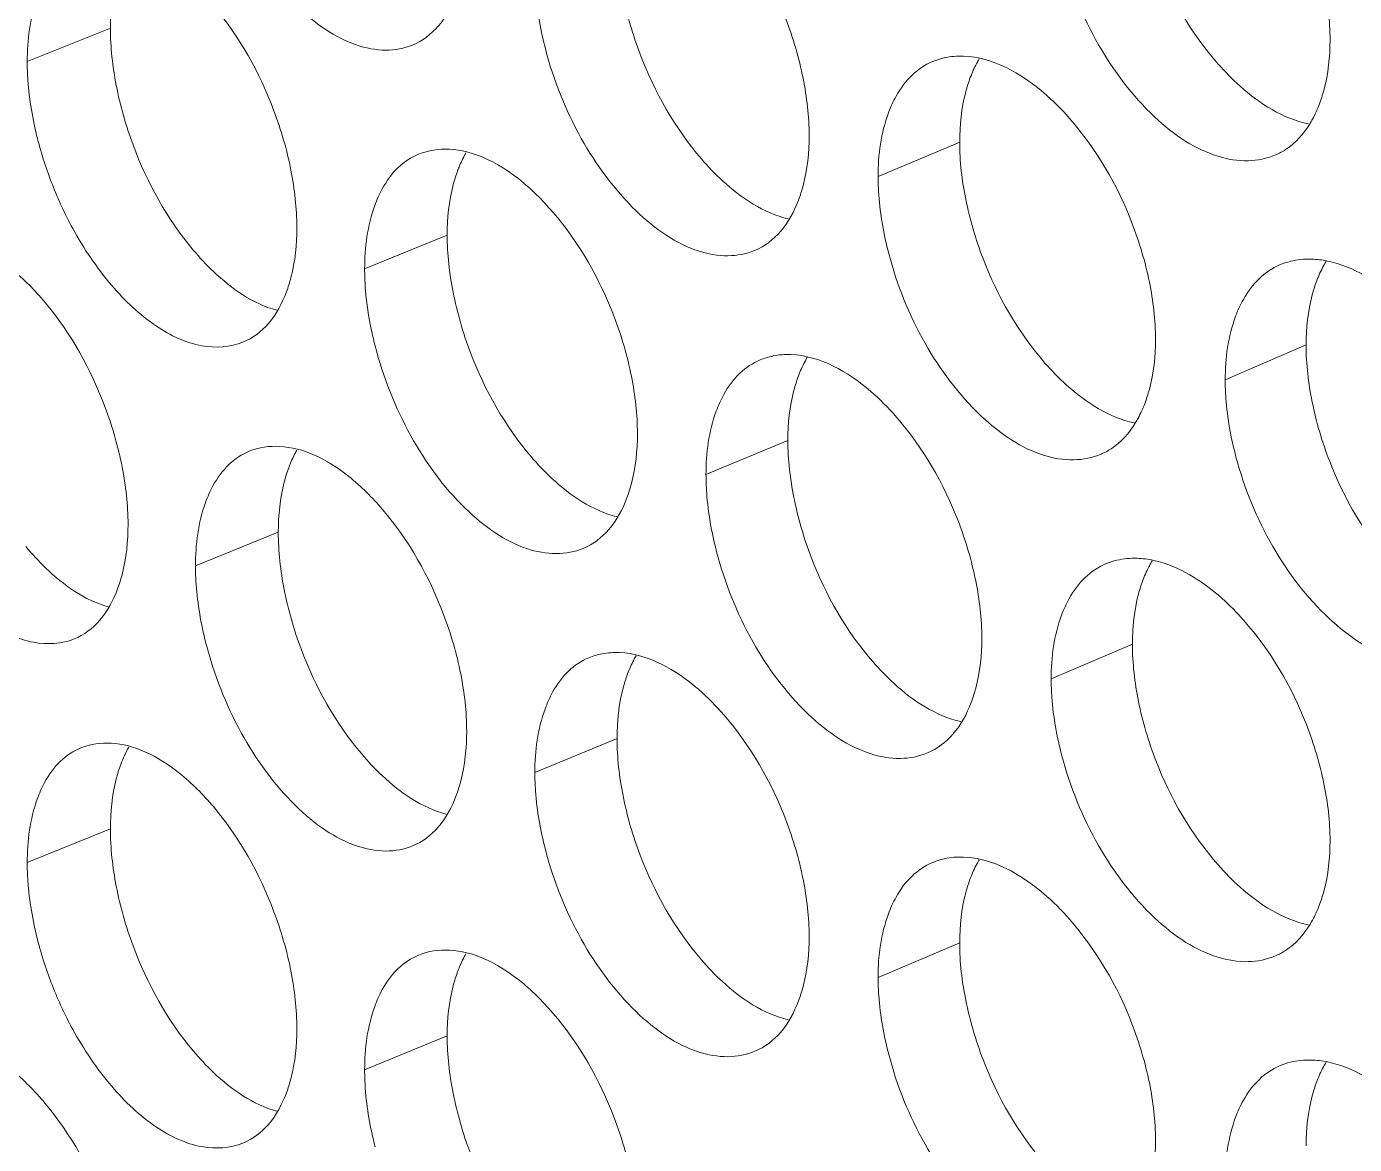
# Model space of a CAD drawing. Header units: millimetres. Extents: x 1177 to 4147, y 93 to 2194.
# Drawn here: x 2542.44 to 2555.49, y 809.49 to 820.49 of the extents above; entities that cross this region are included whole.
import ezdxf

# ---------------------------------------------------------------- set-up
doc = ezdxf.new("R2010")
doc.units = ezdxf.units.MM
doc.header["$LTSCALE"] = 0.1
doc.layers.get('0').update_dxf_attribs({"lineweight": 13})
doc.layers.add('标注', color=251, linetype='Continuous', lineweight=9)

# ---------------------------------------------------------------- blocks, each defined once
blk = doc.blocks.new('02')
at = {"layer": '标注'}
for p, q in [((4402.363, 763.37), (4401.195, 762.9)), ((4402.363, 763.37), (4401.195, 762.9)), ((4414.291, 761.769), (4413.145, 761.285)), ((4407.093, 760.463), (4405.934, 759.987)), ((4407.093, 760.463), (4405.934, 759.987)), ((4419.156, 758.919), (4418.02, 758.429)), ((4411.878, 757.578), (4410.728, 757.097)), ((4411.878, 757.578), (4410.728, 757.097)), ((4404.721, 756.289), (4403.558, 755.816)), ((4416.717, 754.716), (4415.576, 754.229)), ((4416.717, 754.716), (4415.576, 754.229)), ((4409.479, 753.393), (4408.324, 752.914)), ((4402.363, 752.12), (4401.195, 751.65)), ((4414.291, 750.519), (4413.145, 750.035)), ((4407.093, 749.213), (4405.934, 748.737))]:
    blk.add_line(p, q, dxfattribs=at)
for centre, radius, start, end in [((4414.281, 762.013), 0.96, 102.3564, 112.9065), ((4419.171, 759.146), 0.976, 103.9644, 113.3177), ((4411.856, 757.83), 0.952, 101.531, 112.7006), ((4411.856, 757.83), 0.952, 101.531, 112.7006), ((4416.719, 754.952), 0.968, 103.1675, 113.1121), ((4416.719, 754.952), 0.968, 103.1675, 113.1121), ((4414.281, 750.763), 0.96, 102.3564, 112.9065), ((4419.171, 747.896), 0.976, 103.9644, 113.3177)]:
    blk.add_arc(centre, radius, start, end, dxfattribs=at)
for points, knots in [([(4419.493, 763.202), (4419.493, 763.471), (4419.425, 764.031), (4419.102, 765.113), (4418.657, 765.875), (4418.279, 766.301)], [0, 0, 0, 0, 0.238846, 0.495203, 1, 1, 1, 1]), ([(4403.704, 765.982), (4403.816, 765.544), (4404.139, 764.72), (4404.767, 763.848), (4405.356, 763.347), (4405.791, 763.12), (4406.218, 763.035), (4406.49, 763.083), (4406.608, 763.131)], [0, 0, 0, 0, 0.303606, 0.588083, 0.712204, 0.820335, 0.914512, 1, 1, 1, 1]), ([(4416.717, 765.966), (4416.717, 765.697), (4416.783, 765.137), (4417.103, 764.054), (4417.545, 763.291), (4417.921, 762.864)], [0, 0, 0, 0, 0.23906, 0.495561, 1, 1, 1, 1]), ([(4412.177, 761.859), (4412.177, 762.129), (4412.11, 762.689), (4411.793, 763.773), (4411.355, 764.537), (4410.983, 764.967)], [0, 0, 0, 0, 0.23906, 0.495656, 1, 1, 1, 1]), ([(4409.479, 764.643), (4409.479, 764.373), (4409.544, 763.813), (4409.858, 762.729), (4410.293, 761.963), (4410.664, 761.533)], [0, 0, 0, 0, 0.239274, 0.496012, 1, 1, 1, 1]), ([(4402.508, 764.275), (4402.484, 764.209), (4402.394, 763.916), (4402.363, 763.606), (4402.363, 763.37)], [0, 0, 0, 0, 0.229578, 1, 1, 1, 1]), ([(4402.508, 764.275), (4402.484, 764.209), (4402.394, 763.916), (4402.363, 763.606), (4402.363, 763.37)], [0, 0, 0, 0, 0.229578, 1, 1, 1, 1]), ([(4415.726, 764.398), (4415.842, 763.959), (4416.177, 763.132), (4416.829, 762.265), (4417.438, 761.773), (4417.888, 761.555), (4418.328, 761.48), (4418.606, 761.536), (4418.727, 761.588)], [0, 0, 0, 0, 0.301171, 0.584422, 0.708619, 0.817421, 0.912868, 1, 1, 1, 1]), ([(4408.324, 764.164), (4408.324, 764.077), (4408.339, 763.713), (4408.403, 763.351), (4408.472, 763.082)], [0, 0, 0, 0, 0.237972, 1, 1, 1, 1]), ([(4401.44, 764.024), (4401.399, 763.949), (4401.244, 763.594), (4401.195, 763.2), (4401.195, 762.9)], [0, 0, 0, 0, 0.222686, 1, 1, 1, 1]), ([(4401.44, 764.024), (4401.399, 763.949), (4401.244, 763.594), (4401.195, 763.2), (4401.195, 762.9)], [0, 0, 0, 0, 0.222686, 1, 1, 1, 1]), ([(4406.608, 763.131), (4406.745, 763.188), (4407.009, 763.391), (4407.16, 763.679), (4407.219, 763.839)], [0, 0, 0, 0, 0.46659, 1, 1, 1, 1]), ([(4404.982, 760.568), (4404.982, 760.838), (4404.917, 761.398), (4404.605, 762.483), (4404.176, 763.25), (4403.809, 763.684)], [0, 0, 0, 0, 0.239276, 0.49611, 1, 1, 1, 1]), ([(4404.982, 760.568), (4404.982, 760.838), (4404.917, 761.398), (4404.605, 762.483), (4404.176, 763.25), (4403.809, 763.684)], [0, 0, 0, 0, 0.239276, 0.49611, 1, 1, 1, 1]), ([(4402.363, 763.37), (4402.363, 763.101), (4402.427, 762.54), (4402.736, 761.455), (4403.162, 760.686), (4403.527, 760.252)], [0, 0, 0, 0, 0.239489, 0.496465, 1, 1, 1, 1]), ([(4402.363, 763.37), (4402.363, 763.101), (4402.427, 762.54), (4402.736, 761.455), (4403.162, 760.686), (4403.527, 760.252)], [0, 0, 0, 0, 0.239489, 0.496465, 1, 1, 1, 1]), ([(4419.341, 762.296), (4419.366, 762.362), (4419.46, 762.655), (4419.493, 762.965), (4419.493, 763.202)], [0, 0, 0, 0, 0.23069, 1, 1, 1, 1]), ([(4408.472, 763.082), (4408.585, 762.643), (4408.913, 761.818), (4409.551, 760.948), (4410.148, 760.451), (4410.589, 760.227), (4411.022, 760.146), (4411.296, 760.197), (4411.415, 760.247)], [0, 0, 0, 0, 0.302626, 0.586607, 0.710758, 0.819158, 0.913847, 1, 1, 1, 1]), ([(4415.834, 762.101), (4415.72, 762.23), (4415.315, 762.641), (4414.756, 762.96), (4414.345, 762.975)], [0, 0, 0, 0, 0.29472, 1, 1, 1, 1]), ([(4401.195, 762.9), (4401.195, 762.813), (4401.209, 762.448), (4401.272, 762.086), (4401.34, 761.816)], [0, 0, 0, 0, 0.237892, 1, 1, 1, 1]), ([(4401.195, 762.9), (4401.195, 762.813), (4401.209, 762.448), (4401.272, 762.086), (4401.34, 761.816)], [0, 0, 0, 0, 0.237892, 1, 1, 1, 1]), ([(4413.907, 762.898), (4413.802, 762.853), (4413.6, 762.717), (4413.458, 762.522), (4413.398, 762.414)], [0, 0, 0, 0, 0.479572, 1, 1, 1, 1]), ([(4414.565, 762.936), (4414.553, 762.916), (4414.506, 762.832), (4414.466, 762.744), (4414.44, 762.675)], [0, 0, 0, 0, 0.242079, 1, 1, 1, 1]), ([(4417.921, 762.864), (4418.018, 762.755), (4418.373, 762.391), (4418.831, 762.098), (4419.189, 762.023)], [0, 0, 0, 0, 0.28535, 1, 1, 1, 1]), ([(4414.44, 762.675), (4414.415, 762.609), (4414.323, 762.316), (4414.291, 762.006), (4414.291, 761.769)], [0, 0, 0, 0, 0.230311, 1, 1, 1, 1]), ([(4413.398, 762.414), (4413.356, 762.338), (4413.196, 761.983), (4413.145, 761.586), (4413.145, 761.285)], [0, 0, 0, 0, 0.2238, 1, 1, 1, 1]), ([(4419.211, 762.028), (4419.223, 762.048), (4419.273, 762.135), (4419.314, 762.225), (4419.341, 762.296)], [0, 0, 0, 0, 0.242099, 1, 1, 1, 1]), ([(4417.041, 758.999), (4417.041, 759.268), (4416.974, 759.827), (4416.653, 760.911), (4416.21, 761.673), (4415.834, 762.101)], [0, 0, 0, 0, 0.238918, 0.495354, 1, 1, 1, 1]), ([(4418.727, 761.588), (4418.776, 761.609), (4418.971, 761.713), (4419.124, 761.885), (4419.211, 762.028)], [0, 0, 0, 0, 0.240491, 1, 1, 1, 1]), ([(4412.027, 760.954), (4412.052, 761.02), (4412.145, 761.313), (4412.177, 761.623), (4412.177, 761.859)], [0, 0, 0, 0, 0.230247, 1, 1, 1, 1]), ([(4401.34, 761.816), (4401.396, 761.597), (4401.535, 761.165), (4401.862, 760.46), (4402.332, 759.765), (4402.943, 759.178), (4403.596, 758.862), (4404.046, 758.885), (4404.224, 758.957)], [0, 0, 0, 0, 0.152387, 0.304947, 0.522872, 0.714293, 0.870269, 1, 1, 1, 1]), ([(4401.34, 761.816), (4401.396, 761.597), (4401.535, 761.165), (4401.862, 760.46), (4402.332, 759.765), (4402.943, 759.178), (4403.596, 758.862), (4404.046, 758.885), (4404.224, 758.957)], [0, 0, 0, 0, 0.152387, 0.304947, 0.522872, 0.714293, 0.870269, 1, 1, 1, 1]), ([(4408.578, 760.784), (4408.433, 760.953), (4408.136, 761.249), (4407.641, 761.564), (4407.146, 761.699), (4406.827, 761.654), (4406.692, 761.598)], [0, 0, 0, 0, 0.30699, 0.573081, 0.799443, 1, 1, 1, 1]), ([(4408.578, 760.784), (4408.433, 760.953), (4408.136, 761.249), (4407.641, 761.564), (4407.146, 761.699), (4406.827, 761.654), (4406.692, 761.598)], [0, 0, 0, 0, 0.30699, 0.573081, 0.799443, 1, 1, 1, 1]), ([(4414.291, 761.769), (4414.291, 761.5), (4414.357, 760.94), (4414.675, 759.857), (4415.114, 759.093), (4415.489, 758.665)], [0, 0, 0, 0, 0.239131, 0.495711, 1, 1, 1, 1]), ([(4406.692, 761.598), (4406.587, 761.555), (4406.383, 761.419), (4406.242, 761.222), (4406.182, 761.113)], [0, 0, 0, 0, 0.478136, 1, 1, 1, 1]), ([(4406.692, 761.598), (4406.587, 761.555), (4406.383, 761.419), (4406.242, 761.222), (4406.182, 761.113)], [0, 0, 0, 0, 0.478136, 1, 1, 1, 1]), ([(4407.357, 761.618), (4407.323, 761.559), (4407.283, 761.476), (4407.249, 761.39), (4407.24, 761.368)], [0, 0, 0, 0, 0.741765, 1, 1, 1, 1]), ([(4407.357, 761.618), (4407.323, 761.559), (4407.283, 761.476), (4407.249, 761.39), (4407.24, 761.368)], [0, 0, 0, 0, 0.741765, 1, 1, 1, 1]), ([(4410.664, 761.533), (4410.756, 761.425), (4411.099, 761.066), (4411.537, 760.771), (4411.884, 760.689)], [0, 0, 0, 0, 0.285356, 1, 1, 1, 1]), ([(4407.24, 761.368), (4407.216, 761.302), (4407.125, 761.009), (4407.093, 760.699), (4407.093, 760.463)], [0, 0, 0, 0, 0.229871, 1, 1, 1, 1]), ([(4407.24, 761.368), (4407.216, 761.302), (4407.125, 761.009), (4407.093, 760.699), (4407.093, 760.463)], [0, 0, 0, 0, 0.229871, 1, 1, 1, 1]), ([(4413.145, 761.285), (4413.145, 761.199), (4413.16, 760.834), (4413.224, 760.472), (4413.295, 760.203)], [0, 0, 0, 0, 0.238027, 1, 1, 1, 1]), ([(4406.182, 761.113), (4406.141, 761.038), (4405.984, 760.683), (4405.934, 760.288), (4405.934, 759.987)], [0, 0, 0, 0, 0.223124, 1, 1, 1, 1]), ([(4406.182, 761.113), (4406.141, 761.038), (4405.984, 760.683), (4405.934, 760.288), (4405.934, 759.987)], [0, 0, 0, 0, 0.223124, 1, 1, 1, 1]), ([(4411.415, 760.247), (4411.552, 760.304), (4411.815, 760.507), (4411.967, 760.796), (4412.027, 760.954)], [0, 0, 0, 0, 0.467837, 1, 1, 1, 1]), ([(4409.765, 757.673), (4409.765, 757.943), (4409.699, 758.503), (4409.384, 759.587), (4408.949, 760.353), (4408.578, 760.784)], [0, 0, 0, 0, 0.239132, 0.495807, 1, 1, 1, 1]), ([(4409.765, 757.673), (4409.765, 757.943), (4409.699, 758.503), (4409.384, 759.587), (4408.949, 760.353), (4408.578, 760.784)], [0, 0, 0, 0, 0.239132, 0.495807, 1, 1, 1, 1]), ([(4404.835, 759.664), (4404.86, 759.73), (4404.951, 760.023), (4404.982, 760.332), (4404.982, 760.568)], [0, 0, 0, 0, 0.229806, 1, 1, 1, 1]), ([(4404.835, 759.664), (4404.86, 759.73), (4404.951, 760.023), (4404.982, 760.332), (4404.982, 760.568)], [0, 0, 0, 0, 0.229806, 1, 1, 1, 1]), ([(4401.444, 759.518), (4401.302, 759.687), (4401.013, 759.983), (4400.53, 760.301), (4400.045, 760.442), (4399.731, 760.401), (4399.599, 760.348)], [0, 0, 0, 0, 0.3085, 0.575059, 0.800797, 1, 1, 1, 1]), ([(4407.093, 760.463), (4407.093, 760.193), (4407.158, 759.634), (4407.471, 758.549), (4407.902, 757.782), (4408.271, 757.35)], [0, 0, 0, 0, 0.239345, 0.496163, 1, 1, 1, 1]), ([(4407.093, 760.463), (4407.093, 760.193), (4407.158, 759.634), (4407.471, 758.549), (4407.902, 757.782), (4408.271, 757.35)], [0, 0, 0, 0, 0.239345, 0.496163, 1, 1, 1, 1]), ([(4403.527, 760.252), (4403.617, 760.146), (4403.945, 759.792), (4404.365, 759.497), (4404.7, 759.406)], [0, 0, 0, 0, 0.285293, 1, 1, 1, 1]), ([(4403.527, 760.252), (4403.617, 760.146), (4403.945, 759.792), (4404.365, 759.497), (4404.7, 759.406)], [0, 0, 0, 0, 0.285293, 1, 1, 1, 1]), ([(4413.295, 760.203), (4413.409, 759.764), (4413.742, 758.939), (4414.389, 758.07), (4414.994, 757.577), (4415.442, 757.356), (4415.879, 757.28), (4416.156, 757.334), (4416.276, 757.385)], [0, 0, 0, 0, 0.301654, 0.585147, 0.709328, 0.817996, 0.913192, 1, 1, 1, 1]), ([(4405.934, 759.987), (4405.934, 759.9), (4405.948, 759.536), (4406.012, 759.173), (4406.081, 758.904)], [0, 0, 0, 0, 0.237945, 1, 1, 1, 1]), ([(4405.934, 759.987), (4405.934, 759.9), (4405.948, 759.536), (4406.012, 759.173), (4406.081, 758.904)], [0, 0, 0, 0, 0.237945, 1, 1, 1, 1]), ([(4418.784, 760.043), (4418.68, 759.998), (4418.478, 759.861), (4418.336, 759.666), (4418.275, 759.559)], [0, 0, 0, 0, 0.48047, 1, 1, 1, 1]), ([(4419.437, 760.093), (4419.425, 760.072), (4419.375, 759.986), (4419.334, 759.896), (4419.308, 759.825)], [0, 0, 0, 0, 0.242083, 1, 1, 1, 1]), ([(4420.738, 759.257), (4420.64, 759.367), (4420.28, 759.73), (4419.819, 760.023), (4419.459, 760.097)], [0, 0, 0, 0, 0.285164, 1, 1, 1, 1]), ([(4419.308, 759.825), (4419.282, 759.759), (4419.189, 759.466), (4419.156, 759.155), (4419.156, 758.919)], [0, 0, 0, 0, 0.230606, 1, 1, 1, 1]), ([(4404.224, 758.957), (4404.362, 759.013), (4404.626, 759.216), (4404.776, 759.505), (4404.835, 759.664)], [0, 0, 0, 0, 0.465952, 1, 1, 1, 1]), ([(4404.224, 758.957), (4404.362, 759.013), (4404.626, 759.216), (4404.776, 759.505), (4404.835, 759.664)], [0, 0, 0, 0, 0.465952, 1, 1, 1, 1]), ([(4402.611, 756.399), (4402.611, 756.668), (4402.546, 757.229), (4402.236, 758.314), (4401.81, 759.083), (4401.444, 759.518)], [0, 0, 0, 0, 0.239348, 0.496261, 1, 1, 1, 1]), ([(4418.275, 759.559), (4418.233, 759.483), (4418.072, 759.128), (4418.02, 758.731), (4418.02, 758.429)], [0, 0, 0, 0, 0.224262, 1, 1, 1, 1]), ([(4406.081, 758.904), (4406.194, 758.466), (4406.519, 757.642), (4407.152, 756.77), (4407.745, 756.271), (4408.183, 756.045), (4408.613, 755.963), (4408.886, 756.012), (4409.004, 756.061)], [0, 0, 0, 0, 0.303115, 0.587343, 0.711479, 0.819744, 0.914178, 1, 1, 1, 1]), ([(4406.081, 758.904), (4406.194, 758.466), (4406.519, 757.642), (4407.152, 756.77), (4407.745, 756.271), (4408.183, 756.045), (4408.613, 755.963), (4408.886, 756.012), (4409.004, 756.061)], [0, 0, 0, 0, 0.303115, 0.587343, 0.711479, 0.819744, 0.914178, 1, 1, 1, 1]), ([(4416.89, 758.093), (4416.915, 758.159), (4417.008, 758.452), (4417.041, 758.762), (4417.041, 758.999)], [0, 0, 0, 0, 0.230542, 1, 1, 1, 1]), ([(4419.156, 758.919), (4419.156, 758.649), (4419.223, 758.09), (4419.545, 757.007), (4419.99, 756.245), (4420.367, 755.82)], [0, 0, 0, 0, 0.23899, 0.49541, 1, 1, 1, 1]), ([(4411.489, 758.709), (4411.384, 758.665), (4411.181, 758.529), (4411.039, 758.333), (4410.979, 758.225)], [0, 0, 0, 0, 0.479105, 1, 1, 1, 1]), ([(4411.489, 758.709), (4411.384, 758.665), (4411.181, 758.529), (4411.039, 758.333), (4410.979, 758.225)], [0, 0, 0, 0, 0.479105, 1, 1, 1, 1]), ([(4413.402, 757.906), (4413.289, 758.035), (4412.887, 758.447), (4412.33, 758.768), (4411.921, 758.784)], [0, 0, 0, 0, 0.295157, 1, 1, 1, 1]), ([(4413.402, 757.906), (4413.289, 758.035), (4412.887, 758.447), (4412.33, 758.768), (4411.921, 758.784)], [0, 0, 0, 0, 0.295157, 1, 1, 1, 1]), ([(4412.149, 758.741), (4412.137, 758.722), (4412.091, 758.639), (4412.052, 758.551), (4412.027, 758.484)], [0, 0, 0, 0, 0.242084, 1, 1, 1, 1]), ([(4412.149, 758.741), (4412.137, 758.722), (4412.091, 758.639), (4412.052, 758.551), (4412.027, 758.484)], [0, 0, 0, 0, 0.242084, 1, 1, 1, 1]), ([(4415.489, 758.665), (4415.584, 758.556), (4415.935, 758.194), (4416.387, 757.9), (4416.741, 757.823)], [0, 0, 0, 0, 0.285359, 1, 1, 1, 1]), ([(4412.027, 758.484), (4412.002, 758.418), (4411.91, 758.125), (4411.878, 757.815), (4411.878, 757.578)], [0, 0, 0, 0, 0.230164, 1, 1, 1, 1]), ([(4412.027, 758.484), (4412.002, 758.418), (4411.91, 758.125), (4411.878, 757.815), (4411.878, 757.578)], [0, 0, 0, 0, 0.230164, 1, 1, 1, 1]), ([(4418.02, 758.429), (4418.02, 758.342), (4418.034, 757.978), (4418.1, 757.616), (4418.171, 757.348)], [0, 0, 0, 0, 0.238083, 1, 1, 1, 1]), ([(4410.979, 758.225), (4410.937, 758.149), (4410.779, 757.794), (4410.728, 757.398), (4410.728, 757.097)], [0, 0, 0, 0, 0.223573, 1, 1, 1, 1]), ([(4410.979, 758.225), (4410.937, 758.149), (4410.779, 757.794), (4410.728, 757.398), (4410.728, 757.097)], [0, 0, 0, 0, 0.223573, 1, 1, 1, 1]), ([(4416.762, 757.828), (4416.774, 757.849), (4416.823, 757.934), (4416.863, 758.024), (4416.89, 758.093)], [0, 0, 0, 0, 0.242095, 1, 1, 1, 1]), ([(4414.602, 754.801), (4414.602, 755.071), (4414.535, 755.63), (4414.216, 756.714), (4413.776, 757.477), (4413.402, 757.906)], [0, 0, 0, 0, 0.238989, 0.495505, 1, 1, 1, 1]), ([(4414.602, 754.801), (4414.602, 755.071), (4414.535, 755.63), (4414.216, 756.714), (4413.776, 757.477), (4413.402, 757.906)], [0, 0, 0, 0, 0.238989, 0.495505, 1, 1, 1, 1]), ([(4416.276, 757.385), (4416.325, 757.406), (4416.522, 757.51), (4416.675, 757.684), (4416.762, 757.828)], [0, 0, 0, 0, 0.240168, 1, 1, 1, 1]), ([(4398.991, 757.655), (4399.046, 757.436), (4399.183, 757.005), (4399.508, 756.299), (4399.975, 755.604), (4400.581, 755.016), (4401.229, 754.697), (4401.678, 754.717), (4401.855, 754.789)], [0, 0, 0, 0, 0.152652, 0.305439, 0.523584, 0.715027, 0.870754, 1, 1, 1, 1]), ([(4409.616, 756.769), (4409.641, 756.835), (4409.733, 757.128), (4409.765, 757.437), (4409.765, 757.673)], [0, 0, 0, 0, 0.2301, 1, 1, 1, 1]), ([(4409.616, 756.769), (4409.641, 756.835), (4409.733, 757.128), (4409.765, 757.437), (4409.765, 757.673)], [0, 0, 0, 0, 0.2301, 1, 1, 1, 1]), ([(4411.878, 757.578), (4411.878, 757.309), (4411.944, 756.749), (4412.26, 755.665), (4412.697, 754.9), (4413.069, 754.471)], [0, 0, 0, 0, 0.239203, 0.495862, 1, 1, 1, 1]), ([(4411.878, 757.578), (4411.878, 757.309), (4411.944, 756.749), (4412.26, 755.665), (4412.697, 754.9), (4413.069, 754.471)], [0, 0, 0, 0, 0.239203, 0.495862, 1, 1, 1, 1]), ([(4404.314, 757.426), (4404.209, 757.383), (4404.005, 757.247), (4403.864, 757.05), (4403.804, 756.941)], [0, 0, 0, 0, 0.477633, 1, 1, 1, 1]), ([(4406.187, 756.606), (4406.042, 756.775), (4405.748, 757.071), (4405.257, 757.388), (4404.765, 757.524), (4404.448, 757.481), (4404.314, 757.426)], [0, 0, 0, 0, 0.307488, 0.573733, 0.799889, 1, 1, 1, 1]), ([(4404.982, 757.44), (4404.948, 757.382), (4404.909, 757.3), (4404.876, 757.216), (4404.868, 757.194)], [0, 0, 0, 0, 0.741798, 1, 1, 1, 1]), ([(4404.868, 757.194), (4404.843, 757.128), (4404.753, 756.834), (4404.721, 756.525), (4404.721, 756.289)], [0, 0, 0, 0, 0.229724, 1, 1, 1, 1]), ([(4408.271, 757.35), (4408.363, 757.243), (4408.701, 756.886), (4409.133, 756.591), (4409.476, 756.506)], [0, 0, 0, 0, 0.285343, 1, 1, 1, 1]), ([(4408.271, 757.35), (4408.363, 757.243), (4408.701, 756.886), (4409.133, 756.591), (4409.476, 756.506)], [0, 0, 0, 0, 0.285343, 1, 1, 1, 1]), ([(4418.171, 757.348), (4418.287, 756.908), (4418.626, 756.082), (4419.282, 755.216), (4419.895, 754.726), (4420.348, 754.509), (4420.791, 754.437), (4421.07, 754.493), (4421.191, 754.546)], [0, 0, 0, 0, 0.30069, 0.583702, 0.707914, 0.81685, 0.912547, 1, 1, 1, 1]), ([(4410.728, 757.097), (4410.728, 757.01), (4410.742, 756.645), (4410.807, 756.284), (4410.877, 756.015)], [0, 0, 0, 0, 0.238, 1, 1, 1, 1]), ([(4410.728, 757.097), (4410.728, 757.01), (4410.742, 756.645), (4410.807, 756.284), (4410.877, 756.015)], [0, 0, 0, 0, 0.238, 1, 1, 1, 1]), ([(4403.804, 756.941), (4403.763, 756.865), (4403.607, 756.51), (4403.558, 756.116), (4403.558, 755.816)], [0, 0, 0, 0, 0.222904, 1, 1, 1, 1]), ([(4409.004, 756.061), (4409.142, 756.118), (4409.405, 756.321), (4409.557, 756.61), (4409.616, 756.769)], [0, 0, 0, 0, 0.467218, 1, 1, 1, 1]), ([(4409.004, 756.061), (4409.142, 756.118), (4409.405, 756.321), (4409.557, 756.61), (4409.616, 756.769)], [0, 0, 0, 0, 0.467218, 1, 1, 1, 1]), ([(4407.367, 753.493), (4407.367, 753.762), (4407.301, 754.322), (4406.988, 755.407), (4406.555, 756.174), (4406.187, 756.606)], [0, 0, 0, 0, 0.239204, 0.495958, 1, 1, 1, 1]), ([(4402.465, 755.495), (4402.49, 755.561), (4402.58, 755.854), (4402.611, 756.163), (4402.611, 756.399)], [0, 0, 0, 0, 0.22966, 1, 1, 1, 1]), ([(4404.721, 756.289), (4404.721, 756.019), (4404.786, 755.459), (4405.096, 754.374), (4405.525, 753.606), (4405.893, 753.173)], [0, 0, 0, 0, 0.239417, 0.496314, 1, 1, 1, 1]), ([(4401.176, 756.086), (4401.264, 755.981), (4401.588, 755.628), (4402.002, 755.334), (4402.333, 755.24)], [0, 0, 0, 0, 0.285256, 1, 1, 1, 1]), ([(4410.877, 756.015), (4410.991, 755.576), (4411.321, 754.751), (4411.963, 753.881), (4412.564, 753.386), (4413.009, 753.164), (4413.444, 753.085), (4413.719, 753.137), (4413.839, 753.188)], [0, 0, 0, 0, 0.302139, 0.585875, 0.710041, 0.818575, 0.913518, 1, 1, 1, 1]), ([(4410.877, 756.015), (4410.991, 755.576), (4411.321, 754.751), (4411.963, 753.881), (4412.564, 753.386), (4413.009, 753.164), (4413.444, 753.085), (4413.719, 753.137), (4413.839, 753.188)], [0, 0, 0, 0, 0.302139, 0.585875, 0.710041, 0.818575, 0.913518, 1, 1, 1, 1]), ([(4416.994, 755.887), (4416.982, 755.866), (4416.934, 755.781), (4416.894, 755.692), (4416.867, 755.623)], [0, 0, 0, 0, 0.242079, 1, 1, 1, 1]), ([(4416.994, 755.887), (4416.982, 755.866), (4416.934, 755.781), (4416.894, 755.692), (4416.867, 755.623)], [0, 0, 0, 0, 0.242079, 1, 1, 1, 1]), ([(4418.279, 755.051), (4418.183, 755.16), (4417.827, 755.522), (4417.372, 755.816), (4417.015, 755.892)], [0, 0, 0, 0, 0.285173, 1, 1, 1, 1]), ([(4418.279, 755.051), (4418.183, 755.16), (4417.827, 755.522), (4417.372, 755.816), (4417.015, 755.892)], [0, 0, 0, 0, 0.285173, 1, 1, 1, 1]), ([(4403.558, 755.816), (4403.558, 755.729), (4403.572, 755.364), (4403.635, 755.002), (4403.704, 754.732)], [0, 0, 0, 0, 0.237919, 1, 1, 1, 1]), ([(4416.339, 755.842), (4416.234, 755.798), (4416.032, 755.661), (4415.89, 755.466), (4415.83, 755.359)], [0, 0, 0, 0, 0.480026, 1, 1, 1, 1]), ([(4416.339, 755.842), (4416.234, 755.798), (4416.032, 755.661), (4415.89, 755.466), (4415.83, 755.359)], [0, 0, 0, 0, 0.480026, 1, 1, 1, 1]), ([(4401.855, 754.789), (4401.992, 754.844), (4402.256, 755.047), (4402.406, 755.336), (4402.465, 755.495)], [0, 0, 0, 0, 0.465305, 1, 1, 1, 1]), ([(4416.867, 755.623), (4416.842, 755.556), (4416.749, 755.263), (4416.717, 754.953), (4416.717, 754.716)], [0, 0, 0, 0, 0.230459, 1, 1, 1, 1]), ([(4416.867, 755.623), (4416.842, 755.556), (4416.749, 755.263), (4416.717, 754.953), (4416.717, 754.716)], [0, 0, 0, 0, 0.230459, 1, 1, 1, 1]), ([(4415.83, 755.359), (4415.787, 755.283), (4415.627, 754.927), (4415.576, 754.531), (4415.576, 754.229)], [0, 0, 0, 0, 0.22403, 1, 1, 1, 1]), ([(4415.83, 755.359), (4415.787, 755.283), (4415.627, 754.927), (4415.576, 754.531), (4415.576, 754.229)], [0, 0, 0, 0, 0.22403, 1, 1, 1, 1]), ([(4419.493, 751.952), (4419.493, 752.221), (4419.425, 752.781), (4419.102, 753.863), (4418.657, 754.625), (4418.279, 755.051)], [0, 0, 0, 0, 0.238846, 0.495203, 1, 1, 1, 1]), ([(4419.493, 751.952), (4419.493, 752.221), (4419.425, 752.781), (4419.102, 753.863), (4418.657, 754.625), (4418.279, 755.051)], [0, 0, 0, 0, 0.238846, 0.495203, 1, 1, 1, 1]), ([(4414.452, 753.896), (4414.477, 753.962), (4414.57, 754.255), (4414.602, 754.565), (4414.602, 754.801)], [0, 0, 0, 0, 0.230395, 1, 1, 1, 1]), ([(4414.452, 753.896), (4414.477, 753.962), (4414.57, 754.255), (4414.602, 754.565), (4414.602, 754.801)], [0, 0, 0, 0, 0.230395, 1, 1, 1, 1]), ([(4403.704, 754.732), (4403.816, 754.294), (4404.139, 753.47), (4404.767, 752.598), (4405.356, 752.097), (4405.791, 751.87), (4406.218, 751.785), (4406.49, 751.833), (4406.608, 751.881)], [0, 0, 0, 0, 0.303606, 0.588083, 0.712204, 0.820335, 0.914512, 1, 1, 1, 1]), ([(4410.983, 753.717), (4410.871, 753.847), (4410.472, 754.258), (4409.918, 754.582), (4409.51, 754.598)], [0, 0, 0, 0, 0.295598, 1, 1, 1, 1]), ([(4416.717, 754.716), (4416.717, 754.447), (4416.783, 753.887), (4417.103, 752.804), (4417.545, 752.041), (4417.921, 751.614)], [0, 0, 0, 0, 0.23906, 0.495561, 1, 1, 1, 1]), ([(4416.717, 754.716), (4416.717, 754.447), (4416.783, 753.887), (4417.103, 752.804), (4417.545, 752.041), (4417.921, 751.614)], [0, 0, 0, 0, 0.23906, 0.495561, 1, 1, 1, 1]), ([(4409.084, 754.526), (4408.978, 754.482), (4408.775, 754.346), (4408.634, 754.15), (4408.574, 754.041)], [0, 0, 0, 0, 0.478627, 1, 1, 1, 1]), ([(4409.746, 754.552), (4409.735, 754.533), (4409.69, 754.451), (4409.652, 754.365), (4409.627, 754.298)], [0, 0, 0, 0, 0.242093, 1, 1, 1, 1]), ([(4413.069, 754.471), (4413.163, 754.363), (4413.51, 754.002), (4413.955, 753.708), (4414.306, 753.628)], [0, 0, 0, 0, 0.285361, 1, 1, 1, 1]), ([(4413.069, 754.471), (4413.163, 754.363), (4413.51, 754.002), (4413.955, 753.708), (4414.306, 753.628)], [0, 0, 0, 0, 0.285361, 1, 1, 1, 1]), ([(4409.627, 754.298), (4409.602, 754.232), (4409.511, 753.939), (4409.479, 753.629), (4409.479, 753.393)], [0, 0, 0, 0, 0.230017, 1, 1, 1, 1]), ([(4415.576, 754.229), (4415.576, 754.143), (4415.59, 753.778), (4415.656, 753.416), (4415.726, 753.148)], [0, 0, 0, 0, 0.238055, 1, 1, 1, 1]), ([(4415.576, 754.229), (4415.576, 754.143), (4415.59, 753.778), (4415.656, 753.416), (4415.726, 753.148)], [0, 0, 0, 0, 0.238055, 1, 1, 1, 1]), ([(4408.574, 754.041), (4408.532, 753.966), (4408.375, 753.61), (4408.324, 753.215), (4408.324, 752.914)], [0, 0, 0, 0, 0.223347, 1, 1, 1, 1]), ([(4413.839, 753.188), (4413.976, 753.246), (4414.239, 753.449), (4414.392, 753.737), (4414.452, 753.896)], [0, 0, 0, 0, 0.468447, 1, 1, 1, 1]), ([(4413.839, 753.188), (4413.976, 753.246), (4414.239, 753.449), (4414.392, 753.737), (4414.452, 753.896)], [0, 0, 0, 0, 0.468447, 1, 1, 1, 1]), ([(4412.177, 750.609), (4412.177, 750.879), (4412.11, 751.439), (4411.793, 752.523), (4411.355, 753.287), (4410.983, 753.717)], [0, 0, 0, 0, 0.23906, 0.495656, 1, 1, 1, 1]), ([(4407.219, 752.589), (4407.244, 752.655), (4407.335, 752.947), (4407.367, 753.257), (4407.367, 753.493)], [0, 0, 0, 0, 0.229953, 1, 1, 1, 1]), ([(4401.95, 753.259), (4401.844, 753.217), (4401.64, 753.081), (4401.499, 752.884), (4401.44, 752.774)], [0, 0, 0, 0, 0.477116, 1, 1, 1, 1]), ([(4403.809, 752.434), (4403.666, 752.603), (4403.374, 752.899), (4402.886, 753.217), (4402.398, 753.355), (4402.083, 753.313), (4401.95, 753.259)], [0, 0, 0, 0, 0.307992, 0.574392, 0.80034, 1, 1, 1, 1]), ([(4409.479, 753.393), (4409.479, 753.123), (4409.544, 752.563), (4409.858, 751.479), (4410.293, 750.713), (4410.664, 750.283)], [0, 0, 0, 0, 0.239274, 0.496012, 1, 1, 1, 1]), ([(4405.893, 753.173), (4405.983, 753.067), (4406.316, 752.711), (4406.742, 752.416), (4407.081, 752.328)], [0, 0, 0, 0, 0.285322, 1, 1, 1, 1]), ([(4415.726, 753.148), (4415.842, 752.709), (4416.177, 751.882), (4416.829, 751.015), (4417.438, 750.523), (4417.888, 750.305), (4418.328, 750.23), (4418.606, 750.286), (4418.727, 750.338)], [0, 0, 0, 0, 0.301171, 0.584422, 0.708619, 0.817421, 0.912868, 1, 1, 1, 1]), ([(4415.726, 753.148), (4415.842, 752.709), (4416.177, 751.882), (4416.829, 751.015), (4417.438, 750.523), (4417.888, 750.305), (4418.328, 750.23), (4418.606, 750.286), (4418.727, 750.338)], [0, 0, 0, 0, 0.301171, 0.584422, 0.708619, 0.817421, 0.912868, 1, 1, 1, 1]), ([(4402.508, 753.025), (4402.484, 752.959), (4402.394, 752.666), (4402.363, 752.356), (4402.363, 752.12)], [0, 0, 0, 0, 0.229578, 1, 1, 1, 1]), ([(4408.324, 752.914), (4408.324, 752.827), (4408.339, 752.463), (4408.403, 752.101), (4408.472, 751.832)], [0, 0, 0, 0, 0.237972, 1, 1, 1, 1]), ([(4401.44, 752.774), (4401.399, 752.699), (4401.244, 752.344), (4401.195, 751.95), (4401.195, 751.65)], [0, 0, 0, 0, 0.222686, 1, 1, 1, 1]), ([(4406.608, 751.881), (4406.745, 751.938), (4407.009, 752.141), (4407.16, 752.429), (4407.219, 752.589)], [0, 0, 0, 0, 0.46659, 1, 1, 1, 1]), ([(4404.982, 749.318), (4404.982, 749.588), (4404.917, 750.148), (4404.605, 751.233), (4404.176, 752), (4403.809, 752.434)], [0, 0, 0, 0, 0.239276, 0.49611, 1, 1, 1, 1]), ([(4402.363, 752.12), (4402.363, 751.851), (4402.427, 751.29), (4402.736, 750.205), (4403.162, 749.436), (4403.527, 749.002)], [0, 0, 0, 0, 0.239489, 0.496465, 1, 1, 1, 1]), ([(4419.341, 751.046), (4419.366, 751.112), (4419.46, 751.405), (4419.493, 751.715), (4419.493, 751.952)], [0, 0, 0, 0, 0.23069, 1, 1, 1, 1]), ([(4419.341, 751.046), (4419.366, 751.112), (4419.46, 751.405), (4419.493, 751.715), (4419.493, 751.952)], [0, 0, 0, 0, 0.23069, 1, 1, 1, 1]), ([(4408.472, 751.832), (4408.585, 751.393), (4408.913, 750.568), (4409.551, 749.698), (4410.148, 749.201), (4410.589, 748.977), (4411.022, 748.896), (4411.296, 748.947), (4411.415, 748.997)], [0, 0, 0, 0, 0.302626, 0.586607, 0.710758, 0.819158, 0.913847, 1, 1, 1, 1]), ([(4401.195, 751.65), (4401.195, 751.563), (4401.209, 751.198), (4401.272, 750.836), (4401.34, 750.566)], [0, 0, 0, 0, 0.237892, 1, 1, 1, 1]), ([(4413.907, 751.648), (4413.802, 751.603), (4413.6, 751.467), (4413.458, 751.272), (4413.398, 751.164)], [0, 0, 0, 0, 0.479572, 1, 1, 1, 1]), ([(4415.834, 750.851), (4415.72, 750.98), (4415.315, 751.391), (4414.756, 751.71), (4414.345, 751.725)], [0, 0, 0, 0, 0.29472, 1, 1, 1, 1]), ([(4414.565, 751.686), (4414.553, 751.666), (4414.506, 751.582), (4414.466, 751.494), (4414.44, 751.425)], [0, 0, 0, 0, 0.242079, 1, 1, 1, 1]), ([(4417.921, 751.614), (4418.018, 751.505), (4418.373, 751.141), (4418.831, 750.848), (4419.189, 750.773)], [0, 0, 0, 0, 0.28535, 1, 1, 1, 1]), ([(4417.921, 751.614), (4418.018, 751.505), (4418.373, 751.141), (4418.831, 750.848), (4419.189, 750.773)], [0, 0, 0, 0, 0.28535, 1, 1, 1, 1]), ([(4414.44, 751.425), (4414.415, 751.359), (4414.323, 751.066), (4414.291, 750.756), (4414.291, 750.519)], [0, 0, 0, 0, 0.230311, 1, 1, 1, 1]), ([(4413.398, 751.164), (4413.356, 751.088), (4413.196, 750.733), (4413.145, 750.336), (4413.145, 750.035)], [0, 0, 0, 0, 0.2238, 1, 1, 1, 1]), ([(4419.211, 750.778), (4419.223, 750.798), (4419.273, 750.885), (4419.314, 750.975), (4419.341, 751.046)], [0, 0, 0, 0, 0.242099, 1, 1, 1, 1]), ([(4419.211, 750.778), (4419.223, 750.798), (4419.273, 750.885), (4419.314, 750.975), (4419.341, 751.046)], [0, 0, 0, 0, 0.242099, 1, 1, 1, 1]), ([(4417.041, 747.749), (4417.041, 748.018), (4416.974, 748.577), (4416.653, 749.661), (4416.21, 750.423), (4415.834, 750.851)], [0, 0, 0, 0, 0.238918, 0.495354, 1, 1, 1, 1]), ([(4418.727, 750.338), (4418.776, 750.359), (4418.971, 750.463), (4419.124, 750.635), (4419.211, 750.778)], [0, 0, 0, 0, 0.240491, 1, 1, 1, 1]), ([(4418.727, 750.338), (4418.776, 750.359), (4418.971, 750.463), (4419.124, 750.635), (4419.211, 750.778)], [0, 0, 0, 0, 0.240491, 1, 1, 1, 1]), ([(4401.34, 750.566), (4401.396, 750.347), (4401.535, 749.915), (4401.862, 749.21), (4402.332, 748.515), (4402.943, 747.928), (4403.596, 747.612), (4404.046, 747.635), (4404.224, 747.707)], [0, 0, 0, 0, 0.152387, 0.304947, 0.522872, 0.714293, 0.870269, 1, 1, 1, 1]), ([(4412.027, 749.704), (4412.052, 749.77), (4412.145, 750.063), (4412.177, 750.373), (4412.177, 750.609)], [0, 0, 0, 0, 0.230247, 1, 1, 1, 1]), ([(4414.291, 750.519), (4414.291, 750.25), (4414.357, 749.69), (4414.675, 748.607), (4415.114, 747.843), (4415.489, 747.415)], [0, 0, 0, 0, 0.239131, 0.495711, 1, 1, 1, 1]), ([(4406.692, 750.348), (4406.587, 750.305), (4406.383, 750.169), (4406.242, 749.972), (4406.182, 749.863)], [0, 0, 0, 0, 0.478136, 1, 1, 1, 1]), ([(4408.578, 749.534), (4408.433, 749.703), (4408.136, 749.999), (4407.641, 750.314), (4407.146, 750.449), (4406.827, 750.404), (4406.692, 750.348)], [0, 0, 0, 0, 0.30699, 0.573081, 0.799443, 1, 1, 1, 1]), ([(4407.357, 750.368), (4407.323, 750.309), (4407.283, 750.226), (4407.249, 750.14), (4407.24, 750.118)], [0, 0, 0, 0, 0.741765, 1, 1, 1, 1]), ([(4410.664, 750.283), (4410.756, 750.175), (4411.099, 749.816), (4411.537, 749.521), (4411.884, 749.439)], [0, 0, 0, 0, 0.285356, 1, 1, 1, 1]), ([(4407.24, 750.118), (4407.216, 750.052), (4407.125, 749.759), (4407.093, 749.449), (4407.093, 749.213)], [0, 0, 0, 0, 0.229871, 1, 1, 1, 1]), ([(4413.145, 750.035), (4413.145, 749.949), (4413.16, 749.584), (4413.224, 749.222), (4413.295, 748.953)], [0, 0, 0, 0, 0.238027, 1, 1, 1, 1]), ([(4406.182, 749.863), (4406.141, 749.788), (4405.984, 749.433), (4405.934, 749.038), (4405.934, 748.737)], [0, 0, 0, 0, 0.223124, 1, 1, 1, 1]), ([(4409.765, 746.423), (4409.765, 746.693), (4409.699, 747.253), (4409.384, 748.337), (4408.949, 749.103), (4408.578, 749.534)], [0, 0, 0, 0, 0.239132, 0.495807, 1, 1, 1, 1]), ([(4411.415, 748.997), (4411.552, 749.054), (4411.815, 749.257), (4411.967, 749.546), (4412.027, 749.704)], [0, 0, 0, 0, 0.467837, 1, 1, 1, 1]), ([(4401.444, 748.268), (4401.302, 748.437), (4401.013, 748.733), (4400.53, 749.051), (4400.045, 749.192), (4399.731, 749.151), (4399.599, 749.098)], [0, 0, 0, 0, 0.3085, 0.575059, 0.800797, 1, 1, 1, 1]), ([(4404.835, 748.414), (4404.86, 748.48), (4404.951, 748.773), (4404.982, 749.082), (4404.982, 749.318)], [0, 0, 0, 0, 0.229806, 1, 1, 1, 1]), ([(4407.093, 749.213), (4407.093, 748.943), (4407.158, 748.384), (4407.471, 747.299), (4407.902, 746.532), (4408.271, 746.1)], [0, 0, 0, 0, 0.239345, 0.496163, 1, 1, 1, 1]), ([(4403.527, 749.002), (4403.617, 748.896), (4403.945, 748.542), (4404.365, 748.247), (4404.7, 748.156)], [0, 0, 0, 0, 0.285293, 1, 1, 1, 1]), ([(4413.295, 748.953), (4413.409, 748.514), (4413.742, 747.689), (4414.389, 746.82), (4414.994, 746.327), (4415.442, 746.106), (4415.879, 746.03), (4416.156, 746.084), (4416.276, 746.135)], [0, 0, 0, 0, 0.301654, 0.585147, 0.709328, 0.817996, 0.913192, 1, 1, 1, 1]), ([(4418.784, 748.793), (4418.68, 748.748), (4418.478, 748.611), (4418.336, 748.416), (4418.275, 748.309)], [0, 0, 0, 0, 0.48047, 1, 1, 1, 1]), ([(4419.437, 748.843), (4419.425, 748.822), (4419.375, 748.736), (4419.334, 748.646), (4419.308, 748.575)], [0, 0, 0, 0, 0.242083, 1, 1, 1, 1]), ([(4420.738, 748.007), (4420.64, 748.117), (4420.28, 748.48), (4419.819, 748.773), (4419.459, 748.847)], [0, 0, 0, 0, 0.285164, 1, 1, 1, 1]), ([(4405.934, 748.737), (4405.934, 748.65), (4405.948, 748.286), (4406.012, 747.923), (4406.081, 747.654)], [0, 0, 0, 0, 0.237945, 1, 1, 1, 1]), ([(4404.224, 747.707), (4404.362, 747.763), (4404.626, 747.966), (4404.776, 748.255), (4404.835, 748.414)], [0, 0, 0, 0, 0.465952, 1, 1, 1, 1]), ([(4419.308, 748.575), (4419.282, 748.509), (4419.189, 748.216), (4419.156, 747.905), (4419.156, 747.669)], [0, 0, 0, 0, 0.230606, 1, 1, 1, 1]), ([(4402.611, 745.149), (4402.611, 745.418), (4402.546, 745.979), (4402.236, 747.064), (4401.81, 747.833), (4401.444, 748.268)], [0, 0, 0, 0, 0.239348, 0.496261, 1, 1, 1, 1]), ([(4418.275, 748.309), (4418.233, 748.233), (4418.072, 747.878), (4418.02, 747.481), (4418.02, 747.179)], [0, 0, 0, 0, 0.224262, 1, 1, 1, 1]), ([(4416.89, 746.843), (4416.915, 746.909), (4417.008, 747.202), (4417.041, 747.512), (4417.041, 747.749)], [0, 0, 0, 0, 0.230542, 1, 1, 1, 1])]:
    blk.add_open_spline(points, degree=3, knots=knots, dxfattribs=at)
for points in [[(4414.345, 762.975), (4414.255, 762.978), (4414.163, 762.971), (4414.075, 762.951)], [(4419.233, 760.124), (4419.133, 760.127), (4419.032, 760.118), (4418.935, 760.094)], [(4419.459, 760.097), (4419.384, 760.113), (4419.308, 760.122), (4419.233, 760.124)], [(4411.921, 758.784), (4411.836, 758.787), (4411.749, 758.781), (4411.666, 758.764)], [(4411.921, 758.784), (4411.836, 758.787), (4411.749, 758.781), (4411.666, 758.764)], [(4416.782, 755.922), (4416.687, 755.925), (4416.591, 755.916), (4416.499, 755.895)], [(4416.782, 755.922), (4416.687, 755.925), (4416.591, 755.916), (4416.499, 755.895)], [(4417.015, 755.892), (4416.939, 755.909), (4416.86, 755.919), (4416.782, 755.922)], [(4417.015, 755.892), (4416.939, 755.909), (4416.86, 755.919), (4416.782, 755.922)], [(4409.27, 754.581), (4409.206, 754.569), (4409.143, 754.551), (4409.084, 754.526)], [(4409.51, 754.598), (4409.43, 754.601), (4409.349, 754.596), (4409.27, 754.581)], [(4402.62, 753.268), (4402.576, 753.19), (4402.539, 753.108), (4402.508, 753.025)], [(4414.345, 751.725), (4414.255, 751.728), (4414.163, 751.721), (4414.075, 751.701)], [(4419.233, 748.874), (4419.133, 748.877), (4419.032, 748.868), (4418.935, 748.844)], [(4419.459, 748.847), (4419.384, 748.863), (4419.308, 748.872), (4419.233, 748.874)]]:
    blk.add_open_spline(points, degree=3, dxfattribs=at)

msp = doc.modelspace()

# ---------------------------------------------------------------- block references
at = {"xscale": 0.7, "yscale": 0.7, "zscale": 0.7}
msp.add_blockref('02', (-538.391, 286.112), dxfattribs=at)

doc.saveas('drawing.dxf')
